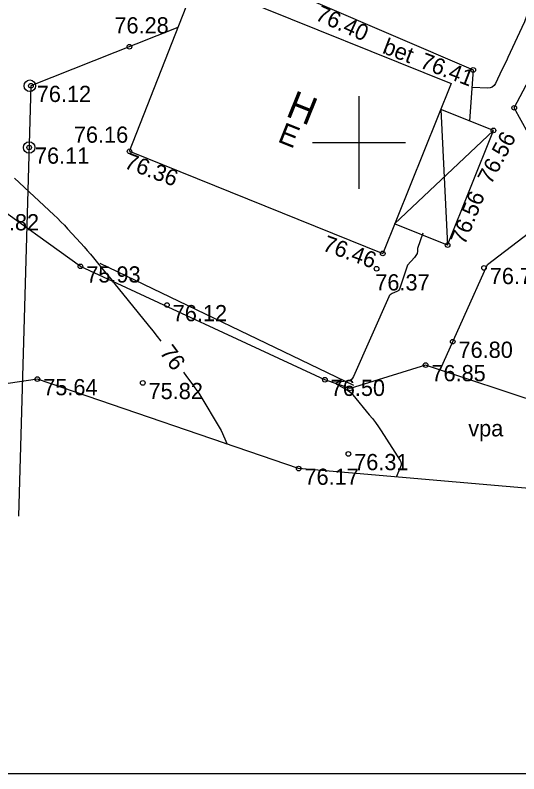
# Model space of a CAD drawing. Extents: x 628712 to 629616, y 6451157 to 6452671.
# Drawn here: x 629035.18 to 629056.89, y 6451522.74 to 6451555.49 of the extents above; entities that cross this region are included whole.
import ezdxf

# ---------------------------------------------------------------- set-up
doc = ezdxf.new("R2010")
doc.units = 0
for name, color, linetype in [('AED', 7, 'Continuous'), ('HALJASTUS', 7, 'Continuous'), ('HOONE', 7, 'Continuous'), ('HOONEDET', 7, 'Continuous'), ('HORISONTAAL-EH2000', 7, 'Continuous'), ('KORGUS-EH2000', 7, 'Continuous'), ('MOOTPIIR', 7, 'Continuous'), ('MPOHULIIN', 7, 'Continuous'), ('POST', 7, 'Continuous'), ('TEE', 7, 'Continuous'), ('VORK', 7, 'Continuous'), ('VORMISTUS', 7, 'Continuous')]:
    doc.layers.add(name, color=color, linetype=linetype)

msp = doc.modelspace()

# ---------------------------------------------------------------- linework, layer by layer
at = {"layer": 'AED'}
msp.add_lwpolyline([(629073.061, 6451549.487), (629070.882, 6451542.076), (629064.055, 6451538.46), (629062.074, 6451537.832), (629059.818, 6451538.083), (629052.873, 6451540.389), (629049.615, 6451539.377), (629048.531, 6451539.754), (629037.993, 6451544.649), (629029.899, 6451550.453), (629036.644, 6451565.625)], dxfattribs=at)
at = {"layer": 'HALJASTUS'}
msp.add_line((629038.835, 6451544.791), (629049.765, 6451539.527), dxfattribs=at)
msp.add_lwpolyline([(629053.494, 6451540.183), (629055.541, 6451544.732), (629058.346, 6451546.871), (629061.246, 6451546.709), (629061.54, 6451548.018), (629057.602, 6451549.857), (629056.696, 6451551.49), (629057.849, 6451553.696), (629062.074, 6451554.534), (629065.105, 6451553.561)], dxfattribs=at)
at = {"layer": 'HOONE'}
for p, q in [((629040.108, 6451549.614), (629042.988, 6451556.978)), ((629042.988, 6451556.978), (629053.977, 6451552.539)), ((629053.977, 6451552.539), (629051.023, 6451545.205)), ((629040.108, 6451549.614), (629051.023, 6451545.205)), ((629053.821, 6451545.567), (629051.537, 6451546.48))]:
    msp.add_line(p, q, dxfattribs=at)
msp.add_lwpolyline([(629053.821, 6451545.567), (629055.798, 6451550.515), (629053.528, 6451551.422)], dxfattribs=at)
at = {"layer": 'HOONEDET'}
for p, q in [((629053.528, 6451551.422), (629053.821, 6451545.567)), ((629055.798, 6451550.515), (629051.537, 6451546.48))]:
    msp.add_line(p, q, dxfattribs=at)
at = {"layer": 'HORISONTAAL-EH2000'}
for points in [[(629057.294, 6451555.7), (629057.221, 6451555.447), (629057.131, 6451555.199), (629057.026, 6451554.957), (629056.417, 6451553.659), (629056.354, 6451553.526), (629056.291, 6451553.394), (629056.228, 6451553.261), (629056.164, 6451553.129), (629055.88, 6451552.542), (629055.823, 6451552.452), (629055.749, 6451552.389), (629055.659, 6451552.351), (629055.553, 6451552.34), (629054.875, 6451552.369)], [(629035.152, 6451548.448), (629036.851, 6451546.87), (629037.003, 6451546.725), (629037.153, 6451546.577), (629037.299, 6451546.426), (629037.441, 6451546.271), (629038.007, 6451545.647), (629038.147, 6451545.491), (629038.285, 6451545.332), (629038.422, 6451545.172), (629038.557, 6451545.011), (629039.093, 6451544.361), (629039.227, 6451544.198), (629039.36, 6451544.035), (629039.493, 6451543.872), (629039.625, 6451543.708), (629040.918, 6451542.104), (629041.108, 6451541.865), (629041.296, 6451541.623), (629041.454, 6451541.415)], [(629052.752, 6451546.075), (629052.53, 6451545.416), (629052.526, 6451545.309), (629052.502, 6451545.209), (629052.392, 6451545.032), (629052.092, 6451544.705), (629051.766, 6451543.713), (629051.749, 6451543.662), (629051.722, 6451543.62), (629051.685, 6451543.585), (629051.638, 6451543.559), (629051.431, 6451543.472), (629051.382, 6451543.447), (629051.341, 6451543.414), (629051.308, 6451543.374), (629051.281, 6451543.326), (629049.769, 6451539.895), (629049.722, 6451539.815), (629049.661, 6451539.755), (629049.586, 6451539.714), (629049.497, 6451539.692), (629049.111, 6451539.644), (629049.037, 6451539.627), (629049.009, 6451539.603), (629049.027, 6451539.569), (629049.09, 6451539.528), (629049.438, 6451539.342), (629049.522, 6451539.292), (629049.6, 6451539.235), (629049.672, 6451539.171), (629049.737, 6451539.099), (629050.446, 6451538.246), (629050.582, 6451538.076), (629050.713, 6451537.903), (629050.838, 6451537.726), (629050.959, 6451537.545), (629051.775, 6451536.274), (629051.808, 6451536.206), (629051.823, 6451536.136), (629051.819, 6451536.065), (629051.796, 6451535.993), (629051.599, 6451535.555)], [(629042.435, 6451540.08), (629042.571, 6451539.894), (629042.746, 6451539.653), (629042.921, 6451539.411), (629043.095, 6451539.169), (629044.064, 6451537.57), (629044.323, 6451536.974), (629043.869, 6451537.13)]]:
    msp.add_lwpolyline(points, dxfattribs=at)
at = {"layer": 'KORGUS-EH2000'}
for centre in [(629040.103, 6451554.126), (629054.926, 6451553.128), (629035.859, 6451552.442), (629056.696, 6451551.49), (629055.798, 6451550.515), (629035.781, 6451549.779), (629040.108, 6451549.614), (629053.821, 6451545.567), (629051.023, 6451545.205), (629037.993, 6451544.649), (629050.758, 6451544.547), (629055.391, 6451544.582), (629041.72, 6451542.979), (629054.041, 6451541.398), (629052.873, 6451540.389), (629036.137, 6451539.783), (629040.679, 6451539.618), (629048.531, 6451539.754), (629049.615, 6451539.377), (629049.544, 6451536.551), (629047.4, 6451535.918)]:
    msp.add_circle(centre, 0.1, dxfattribs=at)
at = {"layer": 'MOOTPIIR'}
msp.add_lwpolyline([(629154.575, 6451637.529), (629150.222, 6451625.529), (629146.754, 6451612.877), (629144.662, 6451601.979), (629143.029, 6451593.746), (629140.817, 6451584.842), (629138.293, 6451572.519), (629134.59, 6451560.225), (629135.91, 6451551.349), (629135.158, 6451543.588), (629131.675, 6451538.38), (629132.595, 6451523.504), (629116.786, 6451522.837), (629096.59, 6451531.142), (629084.589, 6451530.613), (629077.965, 6451529.08), (629069.02, 6451532.461), (629058.497, 6451534.959), (629047.4, 6451535.918), (629036.137, 6451539.783), (629026.203, 6451538.31)], dxfattribs=at)
at = {"layer": 'MPOHULIIN'}
msp.add_lwpolyline([(629042.197, 6451554.957), (629035.859, 6451552.442), (629035.315, 6451533.872)], dxfattribs=at)
at = {"layer": 'POST'}
for centre in [(629035.809, 6451552.442), (629035.782, 6451549.777)]:
    msp.add_circle(centre, 0.25, dxfattribs=at)
at = {"layer": 'TEE'}
msp.add_lwpolyline([(629051.43, 6451566.347), (629049.627, 6451561.689), (629047.726, 6451556.956), (629048.132, 6451556.047), (629054.926, 6451553.128), (629054.769, 6451550.926)], dxfattribs=at)
at = {"layer": 'VORK'}
for p, q in [((629050, 6451552), (629050, 6451548)), ((629048, 6451550), (629052, 6451550))]:
    msp.add_line(p, q, dxfattribs=at)
at = {"layer": 'VORMISTUS'}
msp.add_lwpolyline([(629008.78, 6451667.145), (629215.131, 6451667.145), (629215.131, 6451522.744), (629008.78, 6451522.744)], close=True, dxfattribs=at)

# ---------------------------------------------------------------- texts
at = {"layer": 'HALJASTUS'}
msp.add_text('vpa', height=0.7, dxfattribs=at).set_placement((629054.712, 6451537.308))
at = {"layer": 'HOONE'}
for s, height, rotation, p in [('H', 1.2, 338.0201, (629046.797, 6451551.15)), ('E', 0.9, 338.3286, (629046.455, 6451550.042))]:
    msp.add_text(s, height=height, rotation=rotation, dxfattribs=at).set_placement(p)
at = {"layer": 'HOONEDET'}
msp.add_text('bet', height=0.7, rotation=338.9119, dxfattribs=at).set_placement((629050.97, 6451553.869))
at = {"layer": 'HORISONTAAL-EH2000'}
msp.add_text('76', height=0.7, rotation=306.5483, dxfattribs=at).set_placement((629041.382, 6451540.926))
at = {"layer": 'KORGUS-EH2000'}
for s, rotation, p in [('76.40', 335.7634, (629048.073, 6451555.306)), ('76.41', 339.0261, (629052.583, 6451553.24)), ('76.56', 61.9826, (629055.693, 6451548.149)), ('76.36', 339.3888, (629039.839, 6451548.907)), ('76.56', 68.0483, (629054.564, 6451545.537)), ('76.46', 339.9902, (629048.386, 6451545.346))]:
    msp.add_text(s, height=0.7, rotation=rotation, dxfattribs=at).set_placement(p)
for s, p in [('76.28', (629039.456, 6451554.702)), ('76.12', (629036.109, 6451551.742)), ('76.16', (629037.709, 6451549.984)), ('76.11', (629036.031, 6451549.079)), ('75.82', (629033.866, 6451546.201)), ('75.93', (629038.243, 6451543.949)), ('76.79', (629055.641, 6451543.882)), ('76.37', (629050.704, 6451543.607)), ('76.12', (629041.97, 6451542.279)), ('76.80', (629054.291, 6451540.698)), ('76.85', (629053.123, 6451539.689)), ('75.64', (629036.387, 6451539.083)), ('75.82', (629040.929, 6451538.918)), ('76.50', (629048.781, 6451539.054)), ('76.31', (629049.794, 6451535.851)), ('76.17', (629047.65, 6451535.218))]:
    msp.add_text(s, height=0.7, dxfattribs=at).set_placement(p)

doc.saveas('drawing.dxf')
